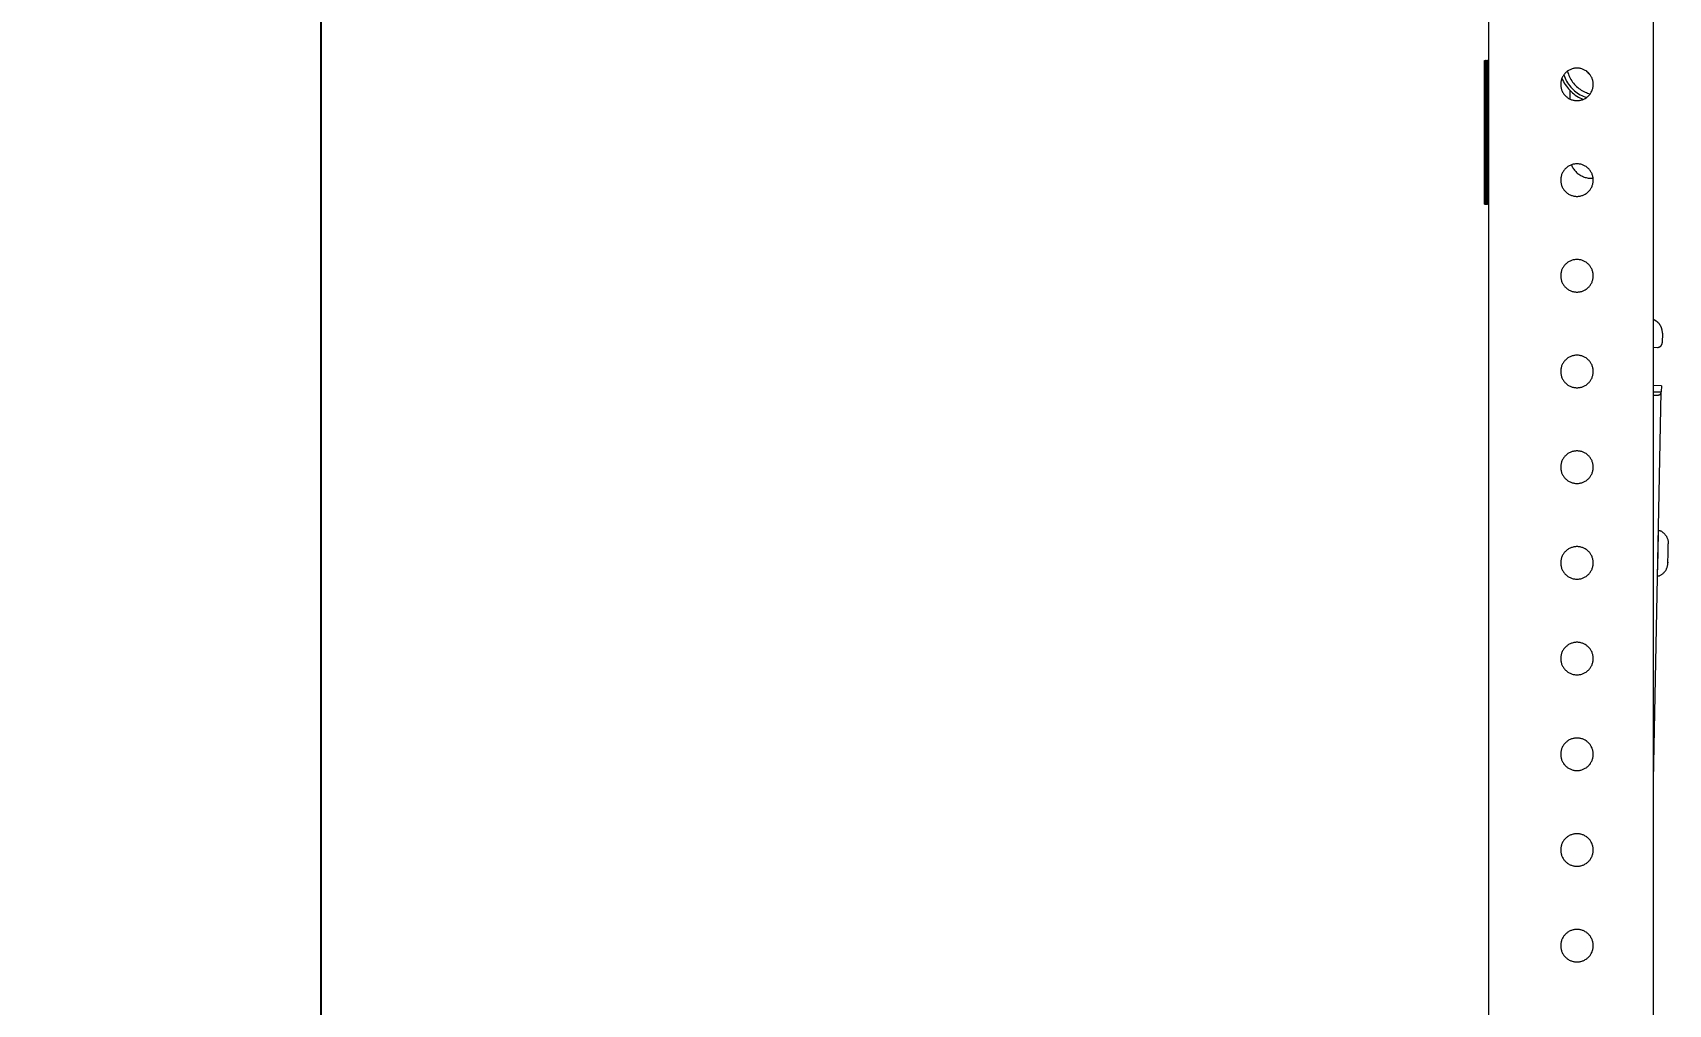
# Model space of a CAD drawing. Header units: millimetres. Extents: x -999 to 4635, y -962 to 3668.
# Drawn here: x -998.6 to -656.8, y 372.8 to 575.8 of the extents above; entities that cross this region are included whole.
import ezdxf

# ---------------------------------------------------------------- set-up
doc = ezdxf.new("R2010")
doc.units = ezdxf.units.MM
doc.layers.add('GORUNEN', color=7, linetype='Continuous', lineweight=9)
doc.layers.add('OLCU', color=4, linetype='Continuous', lineweight=9)
doc.styles.add('PI3D', font='arial.ttf')
doc.dimstyles.new('PF_MM', dxfattribs={"dimtxt": 40, "dimasz": 32, "dimexe": 24, "dimexo": 20, "dimgap": 14, "dimtad": 1, "dimdec": 1, "dimtxsty": 'PI3D', "dimcen": 2.5, "dimclrd": 4, "dimclre": 4, "dimclrt": 3, "dimazin": 3, "dimtfac": 1, "dimtmove": 0, "dimatfit": 3})

msp = doc.modelspace()

# ---------------------------------------------------------------- linework, layer by layer
at = {"layer": 'GORUNEN'}
for points in [[(-694.36, 2515), (-694.36, 330)], [(-659.86, 35), (-659.86, 2515)], [(-695.15, 540), (-695.15, 570)], [(-695.15, 570), (-695.06, 570)], [(-695.15, 540), (-695.15, 570)], [(-694.97, 570), (-695.06, 570)], [(-695.06, 540), (-695.06, 570)], [(-694.97, 570), (-694.69, 570)], [(-694.97, 540), (-694.97, 570)], [(-694.53, 570), (-694.69, 570)], [(-694.69, 540), (-694.69, 570)], [(-694.53, 570), (-694.36, 570)], [(-694.53, 540), (-694.53, 570)], [(-675.86, 568.4), (-676.02, 568.4), (-676.19, 568.38), (-676.35, 568.36), (-676.52, 568.33), (-676.68, 568.3), (-676.84, 568.25), (-677, 568.2), (-677.16, 568.14), (-677.31, 568.07), (-677.46, 568), (-677.6, 567.92), (-677.75, 567.83), (-677.88, 567.73), (-678.01, 567.63), (-678.14, 567.52), (-678.26, 567.4), (-678.38, 567.28), (-678.48, 567.16), (-678.59, 567.03), (-678.68, 566.89), (-678.77, 566.75), (-678.85, 566.6), (-678.93, 566.45), (-679, 566.3), (-679.06, 566.15), (-679.11, 565.99), (-679.15, 565.83), (-679.19, 565.66), (-679.22, 565.5), (-679.24, 565.33), (-679.25, 565.17), (-679.26, 565)], [(-677.84, 567.76), (-677.76, 567.46), (-677.66, 567.16), (-677.55, 566.86), (-677.42, 566.58), (-677.28, 566.29), (-677.13, 566.02), (-676.96, 565.75), (-676.78, 565.49), (-676.59, 565.25), (-676.39, 565.01), (-676.17, 564.78), (-675.95, 564.56), (-675.71, 564.35), (-675.46, 564.16), (-675.21, 563.97), (-674.95, 563.8), (-674.67, 563.64)], [(-672.46, 565), (-672.46, 565.17), (-672.47, 565.33), (-672.49, 565.5), (-672.52, 565.66), (-672.56, 565.83), (-672.6, 565.99), (-672.65, 566.15), (-672.71, 566.3), (-672.78, 566.45), (-672.86, 566.6), (-672.94, 566.75), (-673.03, 566.89), (-673.13, 567.03), (-673.23, 567.16), (-673.34, 567.28), (-673.45, 567.4), (-673.57, 567.52), (-673.7, 567.63), (-673.83, 567.73), (-673.97, 567.83), (-674.11, 567.92), (-674.25, 568), (-674.4, 568.07), (-674.55, 568.14), (-674.71, 568.2), (-674.87, 568.25), (-675.03, 568.3), (-675.19, 568.33), (-675.36, 568.36), (-675.52, 568.38), (-675.69, 568.4), (-675.86, 568.4)], [(-673.13, 567.03), (-673.23, 567.1), (-673.33, 567.18), (-673.43, 567.26), (-673.52, 567.35), (-673.61, 567.44), (-673.69, 567.54), (-673.77, 567.64), (-673.85, 567.74)], [(-679.26, 565), (-679.25, 564.83), (-679.24, 564.67), (-679.22, 564.5), (-679.19, 564.34), (-679.15, 564.17), (-679.11, 564.01), (-679.06, 563.85), (-679, 563.7), (-678.93, 563.55), (-678.85, 563.4), (-678.77, 563.25), (-678.68, 563.11), (-678.59, 562.97), (-678.48, 562.84), (-678.38, 562.72), (-678.26, 562.6), (-678.14, 562.48), (-678.01, 562.37), (-677.88, 562.27), (-677.75, 562.17), (-677.6, 562.08), (-677.46, 562), (-677.31, 561.93), (-677.16, 561.86), (-677, 561.8), (-676.84, 561.75), (-676.68, 561.7), (-676.52, 561.67), (-676.35, 561.64), (-676.19, 561.62), (-676.02, 561.6), (-675.86, 561.6)], [(-679, 566.3), (-678.85, 565.95), (-678.68, 565.61), (-678.5, 565.28), (-678.3, 564.95), (-678.08, 564.64), (-677.85, 564.33), (-677.61, 564.04), (-677.35, 563.76), (-677.08, 563.49), (-676.8, 563.24), (-676.51, 563), (-676.2, 562.77), (-675.89, 562.56), (-675.56, 562.36), (-675.23, 562.18), (-674.89, 562.02), (-674.54, 561.87)], [(-678.61, 566.99), (-678.49, 566.65), (-678.35, 566.31), (-678.19, 565.97), (-678.02, 565.65), (-677.83, 565.34), (-677.63, 565.03), (-677.41, 564.74), (-677.17, 564.45), (-676.93, 564.18), (-676.67, 563.92), (-676.39, 563.68), (-676.11, 563.45), (-675.81, 563.23), (-675.51, 563.03), (-675.19, 562.84), (-674.87, 562.67), (-674.53, 562.52), (-674.19, 562.38), (-673.85, 562.26)], [(-675.86, 561.6), (-675.69, 561.6), (-675.52, 561.62), (-675.36, 561.64), (-675.19, 561.67), (-675.03, 561.7), (-674.87, 561.75), (-674.71, 561.8), (-674.55, 561.86), (-674.4, 561.93), (-674.25, 562), (-674.11, 562.08), (-673.97, 562.17), (-673.83, 562.27), (-673.7, 562.37), (-673.57, 562.48), (-673.45, 562.6), (-673.34, 562.72), (-673.23, 562.84), (-673.13, 562.97), (-673.03, 563.11), (-672.94, 563.25), (-672.86, 563.4), (-672.78, 563.55), (-672.71, 563.7), (-672.65, 563.85), (-672.6, 564.01), (-672.56, 564.17), (-672.52, 564.34), (-672.49, 564.5), (-672.47, 564.67), (-672.46, 564.83), (-672.46, 565)], [(-677.36, 563.76), (-677.36, 561.95)], [(-674.67, 563.64), (-674.42, 563.51), (-674.16, 563.39), (-673.9, 563.29), (-673.63, 563.19), (-673.36, 563.11), (-673.08, 563.03)], [(-675.86, 548.4), (-676.02, 548.4), (-676.19, 548.38), (-676.35, 548.36), (-676.52, 548.33), (-676.68, 548.3), (-676.84, 548.25), (-677, 548.2), (-677.16, 548.14), (-677.31, 548.07), (-677.46, 548), (-677.6, 547.92), (-677.75, 547.83), (-677.88, 547.73), (-678.01, 547.63), (-678.14, 547.52), (-678.26, 547.4), (-678.38, 547.28), (-678.48, 547.16), (-678.59, 547.03), (-678.68, 546.89), (-678.77, 546.75), (-678.85, 546.6), (-678.93, 546.45), (-679, 546.3), (-679.06, 546.15), (-679.11, 545.99), (-679.15, 545.83), (-679.19, 545.66), (-679.22, 545.5), (-679.24, 545.33), (-679.25, 545.17), (-679.26, 545)], [(-677.03, 548.19), (-676.94, 548), (-676.85, 547.8), (-676.74, 547.62), (-676.63, 547.44), (-676.51, 547.26), (-676.38, 547.09), (-676.25, 546.93), (-676.1, 546.77), (-675.95, 546.62), (-675.79, 546.47), (-675.63, 546.34), (-675.46, 546.21), (-675.28, 546.09), (-675.1, 545.98), (-674.91, 545.88), (-674.72, 545.79), (-674.52, 545.7), (-674.32, 545.63), (-674.12, 545.56), (-673.91, 545.51), (-673.7, 545.46), (-673.49, 545.43), (-673.28, 545.4), (-673.07, 545.39), (-672.86, 545.38), (-672.67, 545.39), (-672.48, 545.4)], [(-672.46, 545), (-672.46, 545.17), (-672.47, 545.33), (-672.49, 545.5), (-672.52, 545.66), (-672.56, 545.83), (-672.6, 545.99), (-672.65, 546.15), (-672.71, 546.3), (-672.78, 546.45), (-672.86, 546.6), (-672.94, 546.75), (-673.03, 546.89), (-673.13, 547.03), (-673.23, 547.16), (-673.34, 547.28), (-673.45, 547.4), (-673.57, 547.52), (-673.7, 547.63), (-673.83, 547.73), (-673.97, 547.83), (-674.11, 547.92), (-674.25, 548), (-674.4, 548.07), (-674.55, 548.14), (-674.71, 548.2), (-674.87, 548.25), (-675.03, 548.3), (-675.19, 548.33), (-675.36, 548.36), (-675.52, 548.38), (-675.69, 548.4), (-675.86, 548.4)], [(-679.26, 545), (-679.25, 544.83), (-679.24, 544.67), (-679.22, 544.5), (-679.19, 544.34), (-679.15, 544.17), (-679.11, 544.01), (-679.06, 543.85), (-679, 543.7), (-678.93, 543.55), (-678.85, 543.4), (-678.77, 543.25), (-678.68, 543.11), (-678.59, 542.97), (-678.48, 542.84), (-678.38, 542.72), (-678.26, 542.6), (-678.14, 542.48), (-678.01, 542.37), (-677.88, 542.27), (-677.75, 542.17), (-677.6, 542.08), (-677.46, 542), (-677.31, 541.93), (-677.16, 541.86), (-677, 541.8), (-676.84, 541.75), (-676.68, 541.7), (-676.52, 541.67), (-676.35, 541.64), (-676.19, 541.62), (-676.02, 541.6), (-675.86, 541.6)], [(-675.86, 541.6), (-675.69, 541.6), (-675.52, 541.62), (-675.36, 541.64), (-675.19, 541.67), (-675.03, 541.7), (-674.87, 541.75), (-674.71, 541.8), (-674.55, 541.86), (-674.4, 541.93), (-674.25, 542), (-674.11, 542.08), (-673.97, 542.17), (-673.83, 542.27), (-673.7, 542.37), (-673.57, 542.48), (-673.45, 542.6), (-673.34, 542.72), (-673.23, 542.84), (-673.13, 542.97), (-673.03, 543.11), (-672.94, 543.25), (-672.86, 543.4), (-672.78, 543.55), (-672.71, 543.7), (-672.65, 543.85), (-672.6, 544.01), (-672.56, 544.17), (-672.52, 544.34), (-672.49, 544.5), (-672.47, 544.67), (-672.46, 544.83), (-672.46, 545)], [(-695.15, 540), (-695.06, 540)], [(-694.97, 540), (-695.06, 540)], [(-694.97, 540), (-694.69, 540)], [(-694.53, 540), (-694.69, 540)], [(-694.53, 540), (-694.36, 540)], [(-675.86, 528.4), (-676.02, 528.4), (-676.19, 528.38), (-676.35, 528.36), (-676.52, 528.33), (-676.68, 528.3), (-676.84, 528.25), (-677, 528.2), (-677.16, 528.14), (-677.31, 528.07), (-677.46, 528), (-677.6, 527.92), (-677.75, 527.83), (-677.88, 527.73), (-678.01, 527.63), (-678.14, 527.52), (-678.26, 527.4), (-678.38, 527.28), (-678.48, 527.16), (-678.59, 527.03), (-678.68, 526.89), (-678.77, 526.75), (-678.85, 526.6), (-678.93, 526.45), (-679, 526.3), (-679.06, 526.15), (-679.11, 525.99), (-679.15, 525.83), (-679.19, 525.66), (-679.22, 525.5), (-679.24, 525.33), (-679.25, 525.17), (-679.26, 525)], [(-672.46, 525), (-672.46, 525.17), (-672.47, 525.33), (-672.49, 525.5), (-672.52, 525.66), (-672.56, 525.83), (-672.6, 525.99), (-672.65, 526.15), (-672.71, 526.3), (-672.78, 526.45), (-672.86, 526.6), (-672.94, 526.75), (-673.03, 526.89), (-673.13, 527.03), (-673.23, 527.16), (-673.34, 527.28), (-673.45, 527.4), (-673.57, 527.52), (-673.7, 527.63), (-673.83, 527.73), (-673.97, 527.83), (-674.11, 527.92), (-674.25, 528), (-674.4, 528.07), (-674.55, 528.14), (-674.71, 528.2), (-674.87, 528.25), (-675.03, 528.3), (-675.19, 528.33), (-675.36, 528.36), (-675.52, 528.38), (-675.69, 528.4), (-675.86, 528.4)], [(-679.26, 525), (-679.25, 524.83), (-679.24, 524.67), (-679.22, 524.5), (-679.19, 524.34), (-679.15, 524.17), (-679.11, 524.01), (-679.06, 523.85), (-679, 523.7), (-678.93, 523.55), (-678.85, 523.4), (-678.77, 523.25), (-678.68, 523.11), (-678.59, 522.97), (-678.48, 522.84), (-678.38, 522.72), (-678.26, 522.6), (-678.14, 522.48), (-678.01, 522.37), (-677.88, 522.27), (-677.75, 522.17), (-677.6, 522.08), (-677.46, 522), (-677.31, 521.93), (-677.16, 521.86), (-677, 521.8), (-676.84, 521.75), (-676.68, 521.7), (-676.52, 521.67), (-676.35, 521.64), (-676.19, 521.62), (-676.02, 521.6), (-675.86, 521.6)], [(-675.86, 521.6), (-675.69, 521.6), (-675.52, 521.62), (-675.36, 521.64), (-675.19, 521.67), (-675.03, 521.7), (-674.87, 521.75), (-674.71, 521.8), (-674.55, 521.86), (-674.4, 521.93), (-674.25, 522), (-674.11, 522.08), (-673.97, 522.17), (-673.83, 522.27), (-673.7, 522.37), (-673.57, 522.48), (-673.45, 522.6), (-673.34, 522.72), (-673.23, 522.84), (-673.13, 522.97), (-673.03, 523.11), (-672.94, 523.25), (-672.86, 523.4), (-672.78, 523.55), (-672.71, 523.7), (-672.65, 523.85), (-672.6, 524.01), (-672.56, 524.17), (-672.52, 524.34), (-672.49, 524.5), (-672.47, 524.67), (-672.46, 524.83), (-672.46, 525)], [(-658, 513.01), (-658, 513.15), (-658.01, 513.3), (-658.02, 513.44), (-658.04, 513.58), (-658.07, 513.73), (-658.1, 513.87), (-658.15, 514), (-658.19, 514.14), (-658.25, 514.27), (-658.31, 514.4), (-658.38, 514.53), (-658.45, 514.65), (-658.53, 514.78), (-658.61, 514.89), (-658.7, 515), (-658.8, 515.11), (-658.9, 515.22), (-659, 515.31), (-659.11, 515.41), (-659.23, 515.49), (-659.35, 515.58), (-659.47, 515.65), (-659.6, 515.72), (-659.72, 515.79), (-659.86, 515.84)], [(-658, 513.01), (-658, 513.15), (-658, 513.28), (-658.02, 513.42), (-658.04, 513.55), (-658.06, 513.68), (-658.09, 513.81), (-658.13, 513.94), (-658.17, 514.07), (-658.22, 514.2), (-658.27, 514.32), (-658.33, 514.44), (-658.39, 514.56), (-658.46, 514.68), (-658.54, 514.79), (-658.62, 514.9), (-658.7, 515), (-658.79, 515.11), (-658.89, 515.2), (-658.98, 515.3), (-659.09, 515.38), (-659.19, 515.47), (-659.3, 515.55), (-659.42, 515.62), (-659.53, 515.69), (-659.65, 515.75), (-659.75, 515.8), (-659.86, 515.84)], [(-658, 513.01), (-658, 513.15), (-658.01, 513.3), (-658.02, 513.44), (-658.04, 513.58), (-658.07, 513.73), (-658.1, 513.87), (-658.15, 514), (-658.19, 514.14), (-658.25, 514.27), (-658.31, 514.4), (-658.38, 514.53), (-658.45, 514.65), (-658.53, 514.78), (-658.61, 514.89), (-658.7, 515), (-658.8, 515.11), (-658.9, 515.22), (-659, 515.31), (-659.11, 515.41), (-659.23, 515.49), (-659.35, 515.58), (-659.47, 515.65), (-659.6, 515.72), (-659.72, 515.79), (-659.86, 515.84)], [(-658, 513.01), (-658.04, 511.01)], [(-659.86, 510.05), (-659.06, 510.03)], [(-659.86, 510.05), (-659.06, 510.03)], [(-659.06, 510.03), (-659.01, 510.03), (-658.96, 510.03), (-658.91, 510.04), (-658.86, 510.05), (-658.81, 510.06), (-658.77, 510.07), (-658.72, 510.08), (-658.67, 510.1), (-658.63, 510.12), (-658.58, 510.14), (-658.54, 510.16), (-658.5, 510.19), (-658.46, 510.22), (-658.42, 510.25), (-658.38, 510.28), (-658.34, 510.31), (-658.31, 510.34), (-658.28, 510.38), (-658.25, 510.42), (-658.22, 510.46), (-658.19, 510.5), (-658.16, 510.54), (-658.14, 510.59), (-658.12, 510.63), (-658.1, 510.68), (-658.09, 510.72), (-658.07, 510.77), (-658.06, 510.82), (-658.05, 510.86), (-658.04, 510.91), (-658.04, 510.96), (-658.04, 511.01)], [(-659.06, 510.03), (-659.01, 510.03), (-658.96, 510.03), (-658.91, 510.04), (-658.86, 510.05), (-658.81, 510.06), (-658.77, 510.07), (-658.72, 510.08), (-658.67, 510.1), (-658.63, 510.12), (-658.58, 510.14), (-658.54, 510.16), (-658.5, 510.19), (-658.46, 510.22), (-658.42, 510.25), (-658.38, 510.28), (-658.34, 510.31), (-658.31, 510.34), (-658.28, 510.38), (-658.25, 510.42), (-658.22, 510.46), (-658.19, 510.5), (-658.16, 510.54), (-658.14, 510.59), (-658.12, 510.63), (-658.1, 510.68), (-658.09, 510.72), (-658.07, 510.77), (-658.06, 510.82), (-658.05, 510.86), (-658.04, 510.91), (-658.04, 510.96), (-658.04, 511.01)], [(-675.86, 508.4), (-676.02, 508.4), (-676.19, 508.38), (-676.35, 508.36), (-676.52, 508.33), (-676.68, 508.3), (-676.84, 508.25), (-677, 508.2), (-677.16, 508.14), (-677.31, 508.07), (-677.46, 508), (-677.6, 507.92), (-677.75, 507.83), (-677.88, 507.73), (-678.01, 507.63), (-678.14, 507.52), (-678.26, 507.4), (-678.38, 507.28), (-678.48, 507.16), (-678.59, 507.03), (-678.68, 506.89), (-678.77, 506.75), (-678.85, 506.6), (-678.93, 506.45), (-679, 506.3), (-679.06, 506.15), (-679.11, 505.99), (-679.15, 505.83), (-679.19, 505.66), (-679.22, 505.5), (-679.24, 505.33), (-679.25, 505.17), (-679.26, 505)], [(-672.46, 505), (-672.46, 505.17), (-672.47, 505.33), (-672.49, 505.5), (-672.52, 505.66), (-672.56, 505.83), (-672.6, 505.99), (-672.65, 506.15), (-672.71, 506.3), (-672.78, 506.45), (-672.86, 506.6), (-672.94, 506.75), (-673.03, 506.89), (-673.13, 507.03), (-673.23, 507.16), (-673.34, 507.28), (-673.45, 507.4), (-673.57, 507.52), (-673.7, 507.63), (-673.83, 507.73), (-673.97, 507.83), (-674.11, 507.92), (-674.25, 508), (-674.4, 508.07), (-674.55, 508.14), (-674.71, 508.2), (-674.87, 508.25), (-675.03, 508.3), (-675.19, 508.33), (-675.36, 508.36), (-675.52, 508.38), (-675.69, 508.4), (-675.86, 508.4)], [(-679.26, 505), (-679.25, 504.83), (-679.24, 504.67), (-679.22, 504.5), (-679.19, 504.34), (-679.15, 504.17), (-679.11, 504.01), (-679.06, 503.85), (-679, 503.7), (-678.93, 503.55), (-678.85, 503.4), (-678.77, 503.25), (-678.68, 503.11), (-678.59, 502.97), (-678.48, 502.84), (-678.38, 502.72), (-678.26, 502.6), (-678.14, 502.48), (-678.01, 502.37), (-677.88, 502.27), (-677.75, 502.17), (-677.6, 502.08), (-677.46, 502), (-677.31, 501.93), (-677.16, 501.86), (-677, 501.8), (-676.84, 501.75), (-676.68, 501.7), (-676.52, 501.67), (-676.35, 501.64), (-676.19, 501.62), (-676.02, 501.6), (-675.86, 501.6)], [(-675.86, 501.6), (-675.69, 501.6), (-675.52, 501.62), (-675.36, 501.64), (-675.19, 501.67), (-675.03, 501.7), (-674.87, 501.75), (-674.71, 501.8), (-674.55, 501.86), (-674.4, 501.93), (-674.25, 502), (-674.11, 502.08), (-673.97, 502.17), (-673.83, 502.27), (-673.7, 502.37), (-673.57, 502.48), (-673.45, 502.6), (-673.34, 502.72), (-673.23, 502.84), (-673.13, 502.97), (-673.03, 503.11), (-672.94, 503.25), (-672.86, 503.4), (-672.78, 503.55), (-672.71, 503.7), (-672.65, 503.85), (-672.6, 504.01), (-672.56, 504.17), (-672.52, 504.34), (-672.49, 504.5), (-672.47, 504.67), (-672.46, 504.83), (-672.46, 505)], [(-658.22, 502.01), (-659.86, 502.05)], [(-659.86, 500.76), (-658.24, 500.73)], [(-659.86, 419.56), (-658.24, 500.73)], [(-659.86, 500.07), (-659.71, 500.05), (-659.56, 500.04), (-659.43, 500.04)], [(-659.43, 500.04), (-659.45, 500.04)], [(-659.43, 500.04), (-659.27, 500.04), (-659.13, 500.04), (-659.01, 500.05), (-658.92, 500.07), (-658.83, 500.08), (-658.76, 500.1), (-658.71, 500.12), (-658.66, 500.13), (-658.61, 500.15), (-658.58, 500.17), (-658.55, 500.18), (-658.52, 500.2), (-658.49, 500.22), (-658.47, 500.23), (-658.45, 500.25), (-658.43, 500.27), (-658.41, 500.28), (-658.39, 500.3), (-658.38, 500.32), (-658.36, 500.34), (-658.35, 500.36), (-658.34, 500.38), (-658.32, 500.4), (-658.31, 500.42), (-658.3, 500.44), (-658.29, 500.46), (-658.28, 500.48), (-658.28, 500.5), (-658.27, 500.52)], [(-658.27, 500.52), (-658.26, 500.56), (-658.26, 500.59), (-658.25, 500.63), (-658.25, 500.66), (-658.24, 500.69), (-658.24, 500.73)], [(-658.22, 502.01), (-658.24, 500.73)], [(-675.86, 488.4), (-676.02, 488.4), (-676.19, 488.38), (-676.35, 488.36), (-676.52, 488.33), (-676.68, 488.3), (-676.84, 488.25), (-677, 488.2), (-677.16, 488.14), (-677.31, 488.07), (-677.46, 488), (-677.6, 487.92), (-677.75, 487.83), (-677.88, 487.73), (-678.01, 487.63), (-678.14, 487.52), (-678.26, 487.4), (-678.38, 487.28), (-678.48, 487.16), (-678.59, 487.03), (-678.68, 486.89), (-678.77, 486.75), (-678.85, 486.6), (-678.93, 486.45), (-679, 486.3), (-679.06, 486.15), (-679.11, 485.99), (-679.15, 485.83), (-679.19, 485.66), (-679.22, 485.5), (-679.24, 485.33), (-679.25, 485.17), (-679.26, 485)], [(-672.46, 485), (-672.46, 485.17), (-672.47, 485.33), (-672.49, 485.5), (-672.52, 485.66), (-672.56, 485.83), (-672.6, 485.99), (-672.65, 486.15), (-672.71, 486.3), (-672.78, 486.45), (-672.86, 486.6), (-672.94, 486.75), (-673.03, 486.89), (-673.13, 487.03), (-673.23, 487.16), (-673.34, 487.28), (-673.45, 487.4), (-673.57, 487.52), (-673.7, 487.63), (-673.83, 487.73), (-673.97, 487.83), (-674.11, 487.92), (-674.25, 488), (-674.4, 488.07), (-674.55, 488.14), (-674.71, 488.2), (-674.87, 488.25), (-675.03, 488.3), (-675.19, 488.33), (-675.36, 488.36), (-675.52, 488.38), (-675.69, 488.4), (-675.86, 488.4)], [(-679.26, 485), (-679.25, 484.83), (-679.24, 484.67), (-679.22, 484.5), (-679.19, 484.34), (-679.15, 484.17), (-679.11, 484.01), (-679.06, 483.85), (-679, 483.7), (-678.93, 483.55), (-678.85, 483.4), (-678.77, 483.25), (-678.68, 483.11), (-678.59, 482.97), (-678.48, 482.84), (-678.38, 482.72), (-678.26, 482.6), (-678.14, 482.48), (-678.01, 482.37), (-677.88, 482.27), (-677.75, 482.17), (-677.6, 482.08), (-677.46, 482), (-677.31, 481.93), (-677.16, 481.86), (-677, 481.8), (-676.84, 481.75), (-676.68, 481.7), (-676.52, 481.67), (-676.35, 481.64), (-676.19, 481.62), (-676.02, 481.6), (-675.86, 481.6)], [(-675.86, 481.6), (-675.69, 481.6), (-675.52, 481.62), (-675.36, 481.64), (-675.19, 481.67), (-675.03, 481.7), (-674.87, 481.75), (-674.71, 481.8), (-674.55, 481.86), (-674.4, 481.93), (-674.25, 482), (-674.11, 482.08), (-673.97, 482.17), (-673.83, 482.27), (-673.7, 482.37), (-673.57, 482.48), (-673.45, 482.6), (-673.34, 482.72), (-673.23, 482.84), (-673.13, 482.97), (-673.03, 483.11), (-672.94, 483.25), (-672.86, 483.4), (-672.78, 483.55), (-672.71, 483.7), (-672.65, 483.85), (-672.6, 484.01), (-672.56, 484.17), (-672.52, 484.34), (-672.49, 484.5), (-672.47, 484.67), (-672.46, 484.83), (-672.46, 485)], [(-658.91, 467.02), (-658.82, 471.77)], [(-658.82, 471.77), (-658.7, 471.77)], [(-658.7, 471.77), (-658.67, 471.77), (-658.63, 471.76), (-658.6, 471.76), (-658.57, 471.75), (-658.54, 471.75), (-658.51, 471.74), (-658.48, 471.73), (-658.45, 471.72), (-658.42, 471.71), (-658.39, 471.7), (-658.36, 471.68), (-658.33, 471.67)], [(-675.86, 468.4), (-676.02, 468.4), (-676.19, 468.38), (-676.35, 468.36), (-676.52, 468.33), (-676.68, 468.3), (-676.84, 468.25), (-677, 468.2), (-677.16, 468.14), (-677.31, 468.07), (-677.46, 468), (-677.6, 467.92), (-677.75, 467.83), (-677.88, 467.73), (-678.01, 467.63), (-678.14, 467.52), (-678.26, 467.4), (-678.38, 467.28), (-678.48, 467.16), (-678.59, 467.03), (-678.68, 466.89), (-678.77, 466.75), (-678.85, 466.6), (-678.93, 466.45), (-679, 466.3), (-679.06, 466.15), (-679.11, 465.99), (-679.15, 465.83), (-679.19, 465.66), (-679.22, 465.5), (-679.24, 465.33), (-679.25, 465.17), (-679.26, 465)], [(-672.46, 465), (-672.46, 465.17), (-672.47, 465.33), (-672.49, 465.5), (-672.52, 465.66), (-672.56, 465.83), (-672.6, 465.99), (-672.65, 466.15), (-672.71, 466.3), (-672.78, 466.45), (-672.86, 466.6), (-672.94, 466.75), (-673.03, 466.89), (-673.13, 467.03), (-673.23, 467.16), (-673.34, 467.28), (-673.45, 467.4), (-673.57, 467.52), (-673.7, 467.63), (-673.83, 467.73), (-673.97, 467.83), (-674.11, 467.92), (-674.25, 468), (-674.4, 468.07), (-674.55, 468.14), (-674.71, 468.2), (-674.87, 468.25), (-675.03, 468.3), (-675.19, 468.33), (-675.36, 468.36), (-675.52, 468.38), (-675.69, 468.4), (-675.86, 468.4)], [(-658.33, 471.67), (-658.22, 471.6), (-658.1, 471.53), (-657.99, 471.45), (-657.89, 471.37), (-657.78, 471.28), (-657.68, 471.19), (-657.59, 471.09), (-657.5, 470.99), (-657.41, 470.88), (-657.33, 470.77), (-657.25, 470.66), (-657.18, 470.54), (-657.11, 470.42), (-657.05, 470.29), (-656.99, 470.17), (-656.94, 470.04), (-656.9, 469.91), (-656.86, 469.78), (-656.83, 469.64), (-656.81, 469.51), (-656.79, 469.38), (-656.78, 469.24), (-656.77, 469.11), (-656.77, 468.98)], [(-656.81, 466.98), (-656.77, 468.98)], [(-679.26, 465), (-679.25, 464.83), (-679.24, 464.67), (-679.22, 464.5), (-679.19, 464.34), (-679.15, 464.17), (-679.11, 464.01), (-679.06, 463.85), (-679, 463.7), (-678.93, 463.55), (-678.85, 463.4), (-678.77, 463.25), (-678.68, 463.11), (-678.59, 462.97), (-678.48, 462.84), (-678.38, 462.72), (-678.26, 462.6), (-678.14, 462.48), (-678.01, 462.37), (-677.88, 462.27), (-677.75, 462.17), (-677.6, 462.08), (-677.46, 462), (-677.31, 461.93), (-677.16, 461.86), (-677, 461.8), (-676.84, 461.75), (-676.68, 461.7), (-676.52, 461.67), (-676.35, 461.64), (-676.19, 461.62), (-676.02, 461.6), (-675.86, 461.6)], [(-675.86, 461.6), (-675.69, 461.6), (-675.52, 461.62), (-675.36, 461.64), (-675.19, 461.67), (-675.03, 461.7), (-674.87, 461.75), (-674.71, 461.8), (-674.55, 461.86), (-674.4, 461.93), (-674.25, 462), (-674.11, 462.08), (-673.97, 462.17), (-673.83, 462.27), (-673.7, 462.37), (-673.57, 462.48), (-673.45, 462.6), (-673.34, 462.72), (-673.23, 462.84), (-673.13, 462.97), (-673.03, 463.11), (-672.94, 463.25), (-672.86, 463.4), (-672.78, 463.55), (-672.71, 463.7), (-672.65, 463.85), (-672.6, 464.01), (-672.56, 464.17), (-672.52, 464.34), (-672.49, 464.5), (-672.47, 464.67), (-672.46, 464.83), (-672.46, 465)], [(-659.01, 462.27), (-658.91, 467.02)], [(-658.51, 462.35), (-658.4, 462.41), (-658.28, 462.48), (-658.17, 462.55), (-658.06, 462.63), (-657.95, 462.71), (-657.85, 462.8), (-657.75, 462.9), (-657.65, 463), (-657.56, 463.1), (-657.48, 463.21), (-657.39, 463.32), (-657.32, 463.43), (-657.25, 463.55), (-657.18, 463.67), (-657.12, 463.8), (-657.07, 463.92), (-657.02, 464.05), (-656.98, 464.18), (-656.94, 464.32), (-656.91, 464.45), (-656.89, 464.58), (-656.87, 464.71), (-656.86, 464.85), (-656.85, 464.98)], [(-656.85, 464.98), (-656.81, 466.98)], [(-656.85, 465.15), (-656.85, 464.98)], [(-659.01, 462.27), (-658.89, 462.27)], [(-658.89, 462.27), (-658.86, 462.27), (-658.82, 462.27), (-658.79, 462.27), (-658.76, 462.28), (-658.73, 462.28), (-658.7, 462.29), (-658.66, 462.3), (-658.63, 462.3), (-658.6, 462.31), (-658.57, 462.33), (-658.54, 462.34), (-658.51, 462.35)], [(-675.86, 448.4), (-676.02, 448.4), (-676.19, 448.38), (-676.35, 448.36), (-676.52, 448.33), (-676.68, 448.3), (-676.84, 448.25), (-677, 448.2), (-677.16, 448.14), (-677.31, 448.07), (-677.46, 448), (-677.6, 447.92), (-677.75, 447.83), (-677.88, 447.73), (-678.01, 447.63), (-678.14, 447.52), (-678.26, 447.4), (-678.38, 447.28), (-678.48, 447.16), (-678.59, 447.03), (-678.68, 446.89), (-678.77, 446.75), (-678.85, 446.6), (-678.93, 446.45), (-679, 446.3), (-679.06, 446.15), (-679.11, 445.99), (-679.15, 445.83), (-679.19, 445.66), (-679.22, 445.5), (-679.24, 445.33), (-679.25, 445.17), (-679.26, 445)], [(-672.46, 445), (-672.46, 445.17), (-672.47, 445.33), (-672.49, 445.5), (-672.52, 445.66), (-672.56, 445.83), (-672.6, 445.99), (-672.65, 446.15), (-672.71, 446.3), (-672.78, 446.45), (-672.86, 446.6), (-672.94, 446.75), (-673.03, 446.89), (-673.13, 447.03), (-673.23, 447.16), (-673.34, 447.28), (-673.45, 447.4), (-673.57, 447.52), (-673.7, 447.63), (-673.83, 447.73), (-673.97, 447.83), (-674.11, 447.92), (-674.25, 448), (-674.4, 448.07), (-674.55, 448.14), (-674.71, 448.2), (-674.87, 448.25), (-675.03, 448.3), (-675.19, 448.33), (-675.36, 448.36), (-675.52, 448.38), (-675.69, 448.4), (-675.86, 448.4)], [(-679.26, 445), (-679.25, 444.83), (-679.24, 444.67), (-679.22, 444.5), (-679.19, 444.34), (-679.15, 444.17), (-679.11, 444.01), (-679.06, 443.85), (-679, 443.7), (-678.93, 443.55), (-678.85, 443.4), (-678.77, 443.25), (-678.68, 443.11), (-678.59, 442.97), (-678.48, 442.84), (-678.38, 442.72), (-678.26, 442.6), (-678.14, 442.48), (-678.01, 442.37), (-677.88, 442.27), (-677.75, 442.17), (-677.6, 442.08), (-677.46, 442), (-677.31, 441.93), (-677.16, 441.86), (-677, 441.8), (-676.84, 441.75), (-676.68, 441.7), (-676.52, 441.67), (-676.35, 441.64), (-676.19, 441.62), (-676.02, 441.6), (-675.86, 441.6)], [(-675.86, 441.6), (-675.69, 441.6), (-675.52, 441.62), (-675.36, 441.64), (-675.19, 441.67), (-675.03, 441.7), (-674.87, 441.75), (-674.71, 441.8), (-674.55, 441.86), (-674.4, 441.93), (-674.25, 442), (-674.11, 442.08), (-673.97, 442.17), (-673.83, 442.27), (-673.7, 442.37), (-673.57, 442.48), (-673.45, 442.6), (-673.34, 442.72), (-673.23, 442.84), (-673.13, 442.97), (-673.03, 443.11), (-672.94, 443.25), (-672.86, 443.4), (-672.78, 443.55), (-672.71, 443.7), (-672.65, 443.85), (-672.6, 444.01), (-672.56, 444.17), (-672.52, 444.34), (-672.49, 444.5), (-672.47, 444.67), (-672.46, 444.83), (-672.46, 445)], [(-675.86, 428.4), (-676.02, 428.4), (-676.19, 428.38), (-676.35, 428.36), (-676.52, 428.33), (-676.68, 428.3), (-676.84, 428.25), (-677, 428.2), (-677.16, 428.14), (-677.31, 428.07), (-677.46, 428), (-677.6, 427.92), (-677.75, 427.83), (-677.88, 427.73), (-678.01, 427.63), (-678.14, 427.52), (-678.26, 427.4), (-678.38, 427.28), (-678.48, 427.16), (-678.59, 427.03), (-678.68, 426.89), (-678.77, 426.75), (-678.85, 426.6), (-678.93, 426.45), (-679, 426.3), (-679.06, 426.15), (-679.11, 425.99), (-679.15, 425.83), (-679.19, 425.66), (-679.22, 425.5), (-679.24, 425.33), (-679.25, 425.17), (-679.26, 425)], [(-672.46, 425), (-672.46, 425.17), (-672.47, 425.33), (-672.49, 425.5), (-672.52, 425.66), (-672.56, 425.83), (-672.6, 425.99), (-672.65, 426.15), (-672.71, 426.3), (-672.78, 426.45), (-672.86, 426.6), (-672.94, 426.75), (-673.03, 426.89), (-673.13, 427.03), (-673.23, 427.16), (-673.34, 427.28), (-673.45, 427.4), (-673.57, 427.52), (-673.7, 427.63), (-673.83, 427.73), (-673.97, 427.83), (-674.11, 427.92), (-674.25, 428), (-674.4, 428.07), (-674.55, 428.14), (-674.71, 428.2), (-674.87, 428.25), (-675.03, 428.3), (-675.19, 428.33), (-675.36, 428.36), (-675.52, 428.38), (-675.69, 428.4), (-675.86, 428.4)], [(-679.26, 425), (-679.25, 424.83), (-679.24, 424.67), (-679.22, 424.5), (-679.19, 424.34), (-679.15, 424.17), (-679.11, 424.01), (-679.06, 423.85), (-679, 423.7), (-678.93, 423.55), (-678.85, 423.4), (-678.77, 423.25), (-678.68, 423.11), (-678.59, 422.97), (-678.48, 422.84), (-678.38, 422.72), (-678.26, 422.6), (-678.14, 422.48), (-678.01, 422.37), (-677.88, 422.27), (-677.75, 422.17), (-677.6, 422.08), (-677.46, 422), (-677.31, 421.93), (-677.16, 421.86), (-677, 421.8), (-676.84, 421.75), (-676.68, 421.7), (-676.52, 421.67), (-676.35, 421.64), (-676.19, 421.62), (-676.02, 421.6), (-675.86, 421.6)], [(-675.86, 421.6), (-675.69, 421.6), (-675.52, 421.62), (-675.36, 421.64), (-675.19, 421.67), (-675.03, 421.7), (-674.87, 421.75), (-674.71, 421.8), (-674.55, 421.86), (-674.4, 421.93), (-674.25, 422), (-674.11, 422.08), (-673.97, 422.17), (-673.83, 422.27), (-673.7, 422.37), (-673.57, 422.48), (-673.45, 422.6), (-673.34, 422.72), (-673.23, 422.84), (-673.13, 422.97), (-673.03, 423.11), (-672.94, 423.25), (-672.86, 423.4), (-672.78, 423.55), (-672.71, 423.7), (-672.65, 423.85), (-672.6, 424.01), (-672.56, 424.17), (-672.52, 424.34), (-672.49, 424.5), (-672.47, 424.67), (-672.46, 424.83), (-672.46, 425)], [(-675.86, 408.4), (-676.02, 408.4), (-676.19, 408.38), (-676.35, 408.36), (-676.52, 408.33), (-676.68, 408.3), (-676.84, 408.25), (-677, 408.2), (-677.16, 408.14), (-677.31, 408.07), (-677.46, 408), (-677.6, 407.92), (-677.75, 407.83), (-677.88, 407.73), (-678.01, 407.63), (-678.14, 407.52), (-678.26, 407.4), (-678.38, 407.28), (-678.48, 407.16), (-678.59, 407.03), (-678.68, 406.89), (-678.77, 406.75), (-678.85, 406.6), (-678.93, 406.45), (-679, 406.3), (-679.06, 406.15), (-679.11, 405.99), (-679.15, 405.83), (-679.19, 405.66), (-679.22, 405.5), (-679.24, 405.33), (-679.25, 405.17), (-679.26, 405)], [(-672.46, 405), (-672.46, 405.17), (-672.47, 405.33), (-672.49, 405.5), (-672.52, 405.66), (-672.56, 405.83), (-672.6, 405.99), (-672.65, 406.15), (-672.71, 406.3), (-672.78, 406.45), (-672.86, 406.6), (-672.94, 406.75), (-673.03, 406.89), (-673.13, 407.03), (-673.23, 407.16), (-673.34, 407.28), (-673.45, 407.4), (-673.57, 407.52), (-673.7, 407.63), (-673.83, 407.73), (-673.97, 407.83), (-674.11, 407.92), (-674.25, 408), (-674.4, 408.07), (-674.55, 408.14), (-674.71, 408.2), (-674.87, 408.25), (-675.03, 408.3), (-675.19, 408.33), (-675.36, 408.36), (-675.52, 408.38), (-675.69, 408.4), (-675.86, 408.4)], [(-679.26, 405), (-679.25, 404.83), (-679.24, 404.67), (-679.22, 404.5), (-679.19, 404.34), (-679.15, 404.17), (-679.11, 404.01), (-679.06, 403.85), (-679, 403.7), (-678.93, 403.55), (-678.85, 403.4), (-678.77, 403.25), (-678.68, 403.11), (-678.59, 402.97), (-678.48, 402.84), (-678.38, 402.72), (-678.26, 402.6), (-678.14, 402.48), (-678.01, 402.37), (-677.88, 402.27), (-677.75, 402.17), (-677.6, 402.08), (-677.46, 402), (-677.31, 401.93), (-677.16, 401.86), (-677, 401.8), (-676.84, 401.75), (-676.68, 401.7), (-676.52, 401.67), (-676.35, 401.64), (-676.19, 401.62), (-676.02, 401.6), (-675.86, 401.6)], [(-675.86, 401.6), (-675.69, 401.6), (-675.52, 401.62), (-675.36, 401.64), (-675.19, 401.67), (-675.03, 401.7), (-674.87, 401.75), (-674.71, 401.8), (-674.55, 401.86), (-674.4, 401.93), (-674.25, 402), (-674.11, 402.08), (-673.97, 402.17), (-673.83, 402.27), (-673.7, 402.37), (-673.57, 402.48), (-673.45, 402.6), (-673.34, 402.72), (-673.23, 402.84), (-673.13, 402.97), (-673.03, 403.11), (-672.94, 403.25), (-672.86, 403.4), (-672.78, 403.55), (-672.71, 403.7), (-672.65, 403.85), (-672.6, 404.01), (-672.56, 404.17), (-672.52, 404.34), (-672.49, 404.5), (-672.47, 404.67), (-672.46, 404.83), (-672.46, 405)], [(-675.86, 388.4), (-676.02, 388.4), (-676.19, 388.38), (-676.35, 388.36), (-676.52, 388.33), (-676.68, 388.3), (-676.84, 388.25), (-677, 388.2), (-677.16, 388.14), (-677.31, 388.07), (-677.46, 388), (-677.6, 387.92), (-677.75, 387.83), (-677.88, 387.73), (-678.01, 387.63), (-678.14, 387.52), (-678.26, 387.4), (-678.38, 387.28), (-678.48, 387.16), (-678.59, 387.03), (-678.68, 386.89), (-678.77, 386.75), (-678.85, 386.6), (-678.93, 386.45), (-679, 386.3), (-679.06, 386.15), (-679.11, 385.99), (-679.15, 385.83), (-679.19, 385.66), (-679.22, 385.5), (-679.24, 385.33), (-679.25, 385.17), (-679.26, 385)], [(-672.46, 385), (-672.46, 385.17), (-672.47, 385.33), (-672.49, 385.5), (-672.52, 385.66), (-672.56, 385.83), (-672.6, 385.99), (-672.65, 386.15), (-672.71, 386.3), (-672.78, 386.45), (-672.86, 386.6), (-672.94, 386.75), (-673.03, 386.89), (-673.13, 387.03), (-673.23, 387.16), (-673.34, 387.28), (-673.45, 387.4), (-673.57, 387.52), (-673.7, 387.63), (-673.83, 387.73), (-673.97, 387.83), (-674.11, 387.92), (-674.25, 388), (-674.4, 388.07), (-674.55, 388.14), (-674.71, 388.2), (-674.87, 388.25), (-675.03, 388.3), (-675.19, 388.33), (-675.36, 388.36), (-675.52, 388.38), (-675.69, 388.4), (-675.86, 388.4)], [(-679.26, 385), (-679.25, 384.83), (-679.24, 384.67), (-679.22, 384.5), (-679.19, 384.34), (-679.15, 384.17), (-679.11, 384.01), (-679.06, 383.85), (-679, 383.7), (-678.93, 383.55), (-678.85, 383.4), (-678.77, 383.25), (-678.68, 383.11), (-678.59, 382.97), (-678.48, 382.84), (-678.38, 382.72), (-678.26, 382.6), (-678.14, 382.48), (-678.01, 382.37), (-677.88, 382.27), (-677.75, 382.17), (-677.6, 382.08), (-677.46, 382), (-677.31, 381.93), (-677.16, 381.86), (-677, 381.8), (-676.84, 381.75), (-676.68, 381.7), (-676.52, 381.67), (-676.35, 381.64), (-676.19, 381.62), (-676.02, 381.6), (-675.86, 381.6)], [(-675.86, 381.6), (-675.69, 381.6), (-675.52, 381.62), (-675.36, 381.64), (-675.19, 381.67), (-675.03, 381.7), (-674.87, 381.75), (-674.71, 381.8), (-674.55, 381.86), (-674.4, 381.93), (-674.25, 382), (-674.11, 382.08), (-673.97, 382.17), (-673.83, 382.27), (-673.7, 382.37), (-673.57, 382.48), (-673.45, 382.6), (-673.34, 382.72), (-673.23, 382.84), (-673.13, 382.97), (-673.03, 383.11), (-672.94, 383.25), (-672.86, 383.4), (-672.78, 383.55), (-672.71, 383.7), (-672.65, 383.85), (-672.6, 384.01), (-672.56, 384.17), (-672.52, 384.34), (-672.49, 384.5), (-672.47, 384.67), (-672.46, 384.83), (-672.46, 385)]]:
    msp.add_lwpolyline(points, dxfattribs=at)

# ---------------------------------------------------------------- dimensions: what is measured, and where the dimension line sits
at = {"layer": 'OLCU'}
msp.add_linear_dim(base=(-938.34, 0), p1=(-778.34, 0), p2=(-778.34, 3067.12), angle=90, dimstyle='PF_MM', dxfattribs=at).render()

doc.saveas('drawing.dxf')
